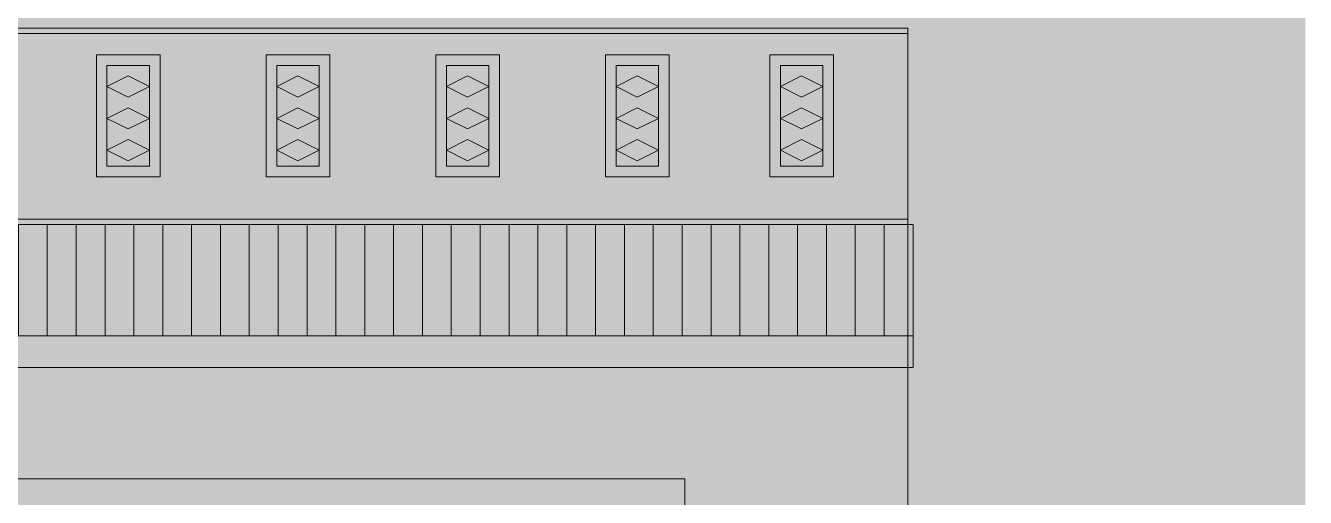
# Model space of a CAD drawing. Extents: x -18 to 1006, y -14 to 799.
# Drawn here: x 764.7 to 1006, y 410.5 to 499.5 of the extents above; entities that cross this region are included whole.
import ezdxf

# ---------------------------------------------------------------- set-up
doc = ezdxf.new("R2010")
doc.units = 0
for name, color, linetype, lineweight, true_color in [('00_WHITE_BACKGROUND', 7, 'Continuous', 18, 0xffffff), ('01_STRUCTURE', 7, 'Continuous', 18, 0x000000), ('02_CORNICES', 7, 'Continuous', 18, 0x000000), ('03_FRAMES_DOORS', 7, 'Continuous', 18, 0x000000), ('04_GLAZING_SHUTTERS', 7, 'Continuous', 18, 0x000000), ('05_STONE_JOINTS', 7, 'Continuous', 18, 0x000000), ('06_ORNAMENT', 7, 'Continuous', 18, 0x000000)]:
    doc.layers.add(name, color=color, linetype=linetype, lineweight=lineweight, true_color=true_color)

msp = doc.modelspace()

# ---------------------------------------------------------------- linework, layer by layer
at = {"layer": '00_WHITE_BACKGROUND', "color": 7, "lineweight": 18, "true_color": 0xffffff}
msp.add_solid([(-18, -14), (1006, -14), (-18, 799), (1006, 799)], dxfattribs=at)
at = {"layer": '01_STRUCTURE', "color": 7, "lineweight": 18, "true_color": 0x000000}
msp.add_lwpolyline([(699, 363), (725, 363), (725, 399), (741, 399), (741, 414), (889, 414), (889, 399), (905, 399), (905, 363), (931, 363), (931, 499), (699, 499)], close=True, dxfattribs=at)
at = {"layer": '02_CORNICES', "color": 7, "lineweight": 18, "true_color": 0x000000}
for points in [[(932, 462), (932, 441), (698, 441), (698, 462)], [(768.74419, 462), (768.74419, 441), (763.30233, 441), (763.30233, 462)], [(774.18605, 462), (774.18605, 441), (768.74419, 441), (768.74419, 462)], [(779.62791, 462), (779.62791, 441), (774.18605, 441), (774.18605, 462)], [(785.06977, 462), (785.06977, 441), (779.62791, 441), (779.62791, 462)], [(790.51163, 462), (790.51163, 441), (785.06977, 441), (785.06977, 462)], [(795.95349, 462), (795.95349, 441), (790.51163, 441), (790.51163, 462)], [(801.39535, 462), (801.39535, 441), (795.95349, 441), (795.95349, 462)], [(806.83721, 462), (806.83721, 441), (801.39535, 441), (801.39535, 462)], [(812.27907, 462), (812.27907, 441), (806.83721, 441), (806.83721, 462)], [(817.72093, 462), (817.72093, 441), (812.27907, 441), (812.27907, 462)], [(823.16279, 462), (823.16279, 441), (817.72093, 441), (817.72093, 462)], [(828.60465, 462), (828.60465, 441), (823.16279, 441), (823.16279, 462)], [(834.04651, 462), (834.04651, 441), (828.60465, 441), (828.60465, 462)], [(839.48837, 462), (839.48837, 441), (834.04651, 441), (834.04651, 462)], [(844.93023, 462), (844.93023, 441), (839.48837, 441), (839.48837, 462)], [(850.37209, 462), (850.37209, 441), (844.93023, 441), (844.93023, 462)], [(855.81395, 462), (855.81395, 441), (850.37209, 441), (850.37209, 462)], [(861.25581, 462), (861.25581, 441), (855.81395, 441), (855.81395, 462)], [(866.69767, 462), (866.69767, 441), (861.25581, 441), (861.25581, 462)], [(872.13953, 462), (872.13953, 441), (866.69767, 441), (866.69767, 462)], [(877.5814, 462), (877.5814, 441), (872.13953, 441), (872.13953, 462)], [(883.02326, 462), (883.02326, 441), (877.5814, 441), (877.5814, 462)], [(888.46512, 462), (888.46512, 441), (883.02326, 441), (883.02326, 462)], [(893.90698, 462), (893.90698, 441), (888.46512, 441), (888.46512, 462)], [(899.34884, 462), (899.34884, 441), (893.90698, 441), (893.90698, 462)], [(904.7907, 462), (904.7907, 441), (899.34884, 441), (899.34884, 462)], [(910.23256, 462), (910.23256, 441), (904.7907, 441), (904.7907, 462)], [(915.67442, 462), (915.67442, 441), (910.23256, 441), (910.23256, 462)], [(921.11628, 462), (921.11628, 441), (915.67442, 441), (915.67442, 462)], [(926.55814, 462), (926.55814, 441), (921.11628, 441), (921.11628, 462)], [(932, 462), (932, 441), (926.55814, 441), (926.55814, 462)], [(932, 441), (932, 435), (698, 435), (698, 441)]]:
    msp.add_lwpolyline(points, close=True, dxfattribs=at)
at = {"layer": '03_FRAMES_DOORS', "color": 7, "lineweight": 18, "true_color": 0x000000}
for points in [[(790, 494), (790, 471), (778, 471), (778, 494)], [(822, 494), (822, 471), (810, 471), (810, 494)], [(854, 494), (854, 471), (842, 471), (842, 494)], [(886, 494), (886, 471), (874, 471), (874, 494)], [(917, 494), (917, 471), (905, 471), (905, 494)]]:
    msp.add_lwpolyline(points, close=True, dxfattribs=at)
at = {"layer": '04_GLAZING_SHUTTERS', "color": 7, "lineweight": 18, "true_color": 0x000000}
for points in [[(788, 492), (788, 473), (780, 473), (780, 492)], [(820, 492), (820, 473), (812, 473), (812, 492)], [(852, 492), (852, 473), (844, 473), (844, 492)], [(884, 492), (884, 473), (876, 473), (876, 492)], [(915, 492), (915, 473), (907, 473), (907, 492)]]:
    msp.add_lwpolyline(points, close=True, dxfattribs=at)
at = {"layer": '05_STONE_JOINTS', "color": 7, "lineweight": 18, "true_color": 0x000000}
for points in [[(699, 498), (931, 498), (931, 499), (699, 499)], [(931, 498), (699, 498), (699, 463), (931, 463)], [(931, 463), (699, 463), (699, 435), (931, 435)], [(699, 435), (699, 396), (725, 396), (725, 399), (741, 399), (741, 414), (889, 414), (889, 399), (905, 399), (905, 396), (931, 396), (931, 435)]]:
    msp.add_lwpolyline(points, close=True, dxfattribs=at)
at = {"layer": '06_ORNAMENT', "color": 7, "lineweight": 18, "true_color": 0x000000}
for points in [[(784, 490), (780, 488), (784, 486), (788, 488)], [(816, 490), (812, 488), (816, 486), (820, 488)], [(848, 490), (844, 488), (848, 486), (852, 488)], [(880, 490), (876, 488), (880, 486), (884, 488)], [(911, 490), (907, 488), (911, 486), (915, 488)], [(784, 484), (780, 482), (784, 480), (788, 482)], [(816, 484), (812, 482), (816, 480), (820, 482)], [(848, 484), (844, 482), (848, 480), (852, 482)], [(880, 484), (876, 482), (880, 480), (884, 482)], [(911, 484), (907, 482), (911, 480), (915, 482)], [(784, 478), (780, 476), (784, 474), (788, 476)], [(816, 478), (812, 476), (816, 474), (820, 476)], [(848, 478), (844, 476), (848, 474), (852, 476)], [(880, 478), (876, 476), (880, 474), (884, 476)], [(911, 478), (907, 476), (911, 474), (915, 476)], [(905, 399), (889, 399), (889, 414), (741, 414), (741, 399), (725, 399), (725, 243), (905, 243)]]:
    msp.add_lwpolyline(points, close=True, dxfattribs=at)

doc.saveas('drawing.dxf')
